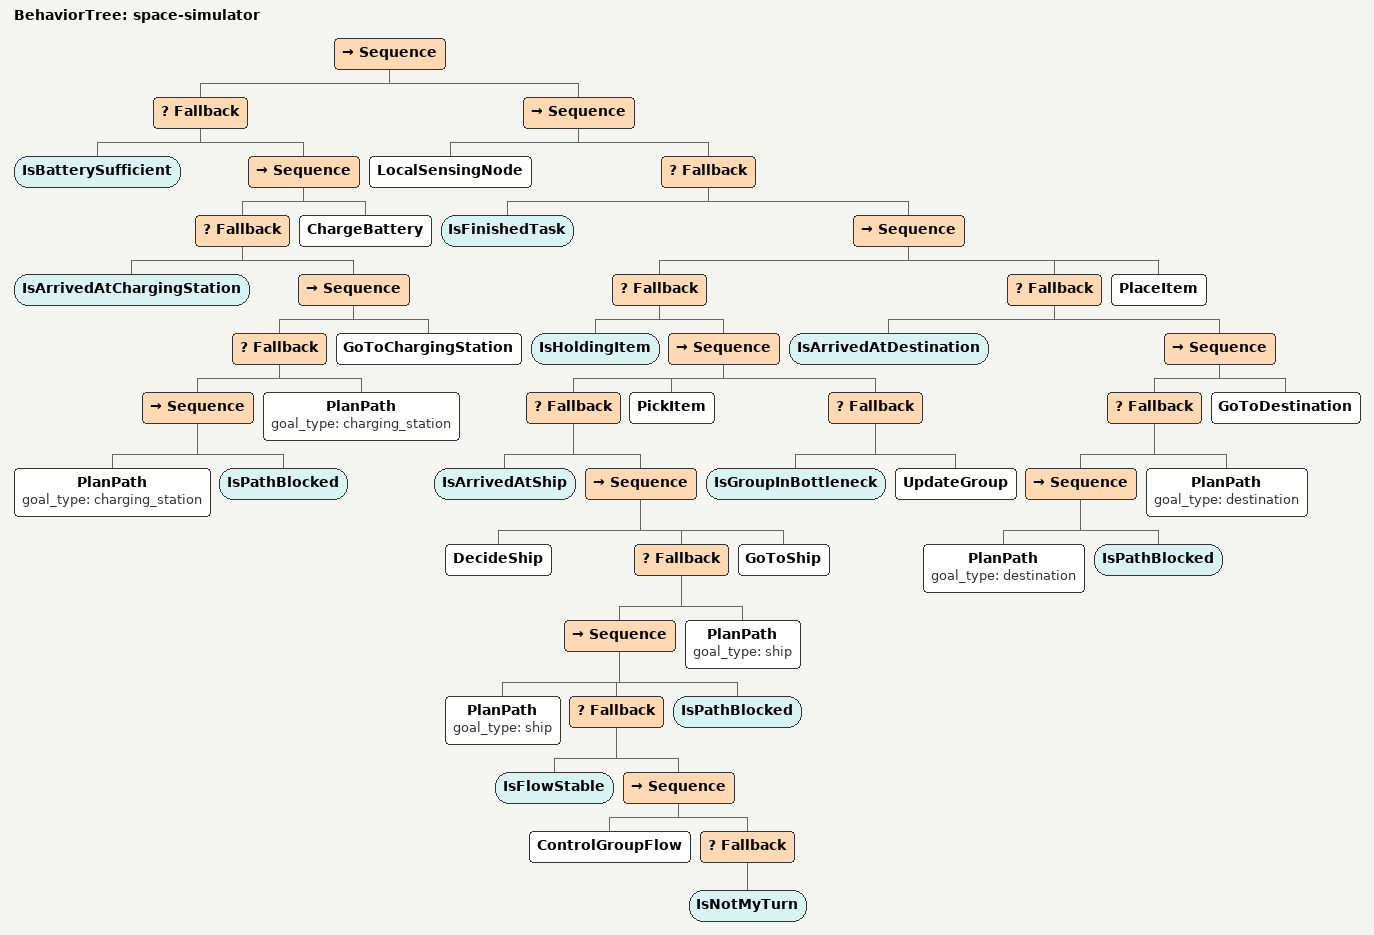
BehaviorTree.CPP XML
<?xml version="1.0" encoding="UTF-8"?>
<root BTCPP_format="4">
  <BehaviorTree ID="space-simulator">
    <Sequence>
      <Fallback>
        <IsBatterySufficient/>
        <Sequence>
          <Fallback>
            <IsArrivedAtChargingStation/>
            <Sequence>
              <Fallback>
                <Sequence>
                  <PlanPath goal_type="charging_station"/>
                  <IsPathBlocked/>
                </Sequence>
                <PlanPath goal_type="charging_station"/>
              </Fallback>
              <GoToChargingStation/>
            </Sequence>
          </Fallback>
          <ChargeBattery/>
        </Sequence>
      </Fallback>
      <Sequence>
        <LocalSensingNode/>
        <Fallback>
          <IsFinishedTask/>
          <Sequence>
            <Fallback>
              <IsHoldingItem/>
              <Sequence>
                <Fallback>
                  <IsArrivedAtShip/>
                  <Sequence>
                    <DecideShip/>
                    <Fallback>
                      <Sequence>
                        <PlanPath goal_type="ship"/>
                        <Fallback>
                          <IsFlowStable/>
                          <Sequence>
                            <ControlGroupFlow/>
                            <Fallback>
                              <IsNotMyTurn/>
                            </Fallback>
                          </Sequence>
                        </Fallback>
                        <IsPathBlocked/>
                      </Sequence>
                      <PlanPath goal_type="ship"/>
                    </Fallback>
                    <GoToShip/>
                  </Sequence>
                </Fallback>
                <PickItem/>
                <Fallback>
                  <IsGroupInBottleneck/>
                  <UpdateGroup/>
                </Fallback>
              </Sequence>
            </Fallback>
            <Fallback>
              <IsArrivedAtDestination/>
              <Sequence>
                <Fallback>
                  <Sequence>
                    <PlanPath goal_type="destination"/>
                    <IsPathBlocked/>
                  </Sequence>
                  <PlanPath goal_type="destination"/>
                </Fallback>
                <GoToDestination/>
              </Sequence>
            </Fallback>
            <PlaceItem/>
          </Sequence>
        </Fallback>
      </Sequence>
    </Sequence>
  </BehaviorTree>

</root>
